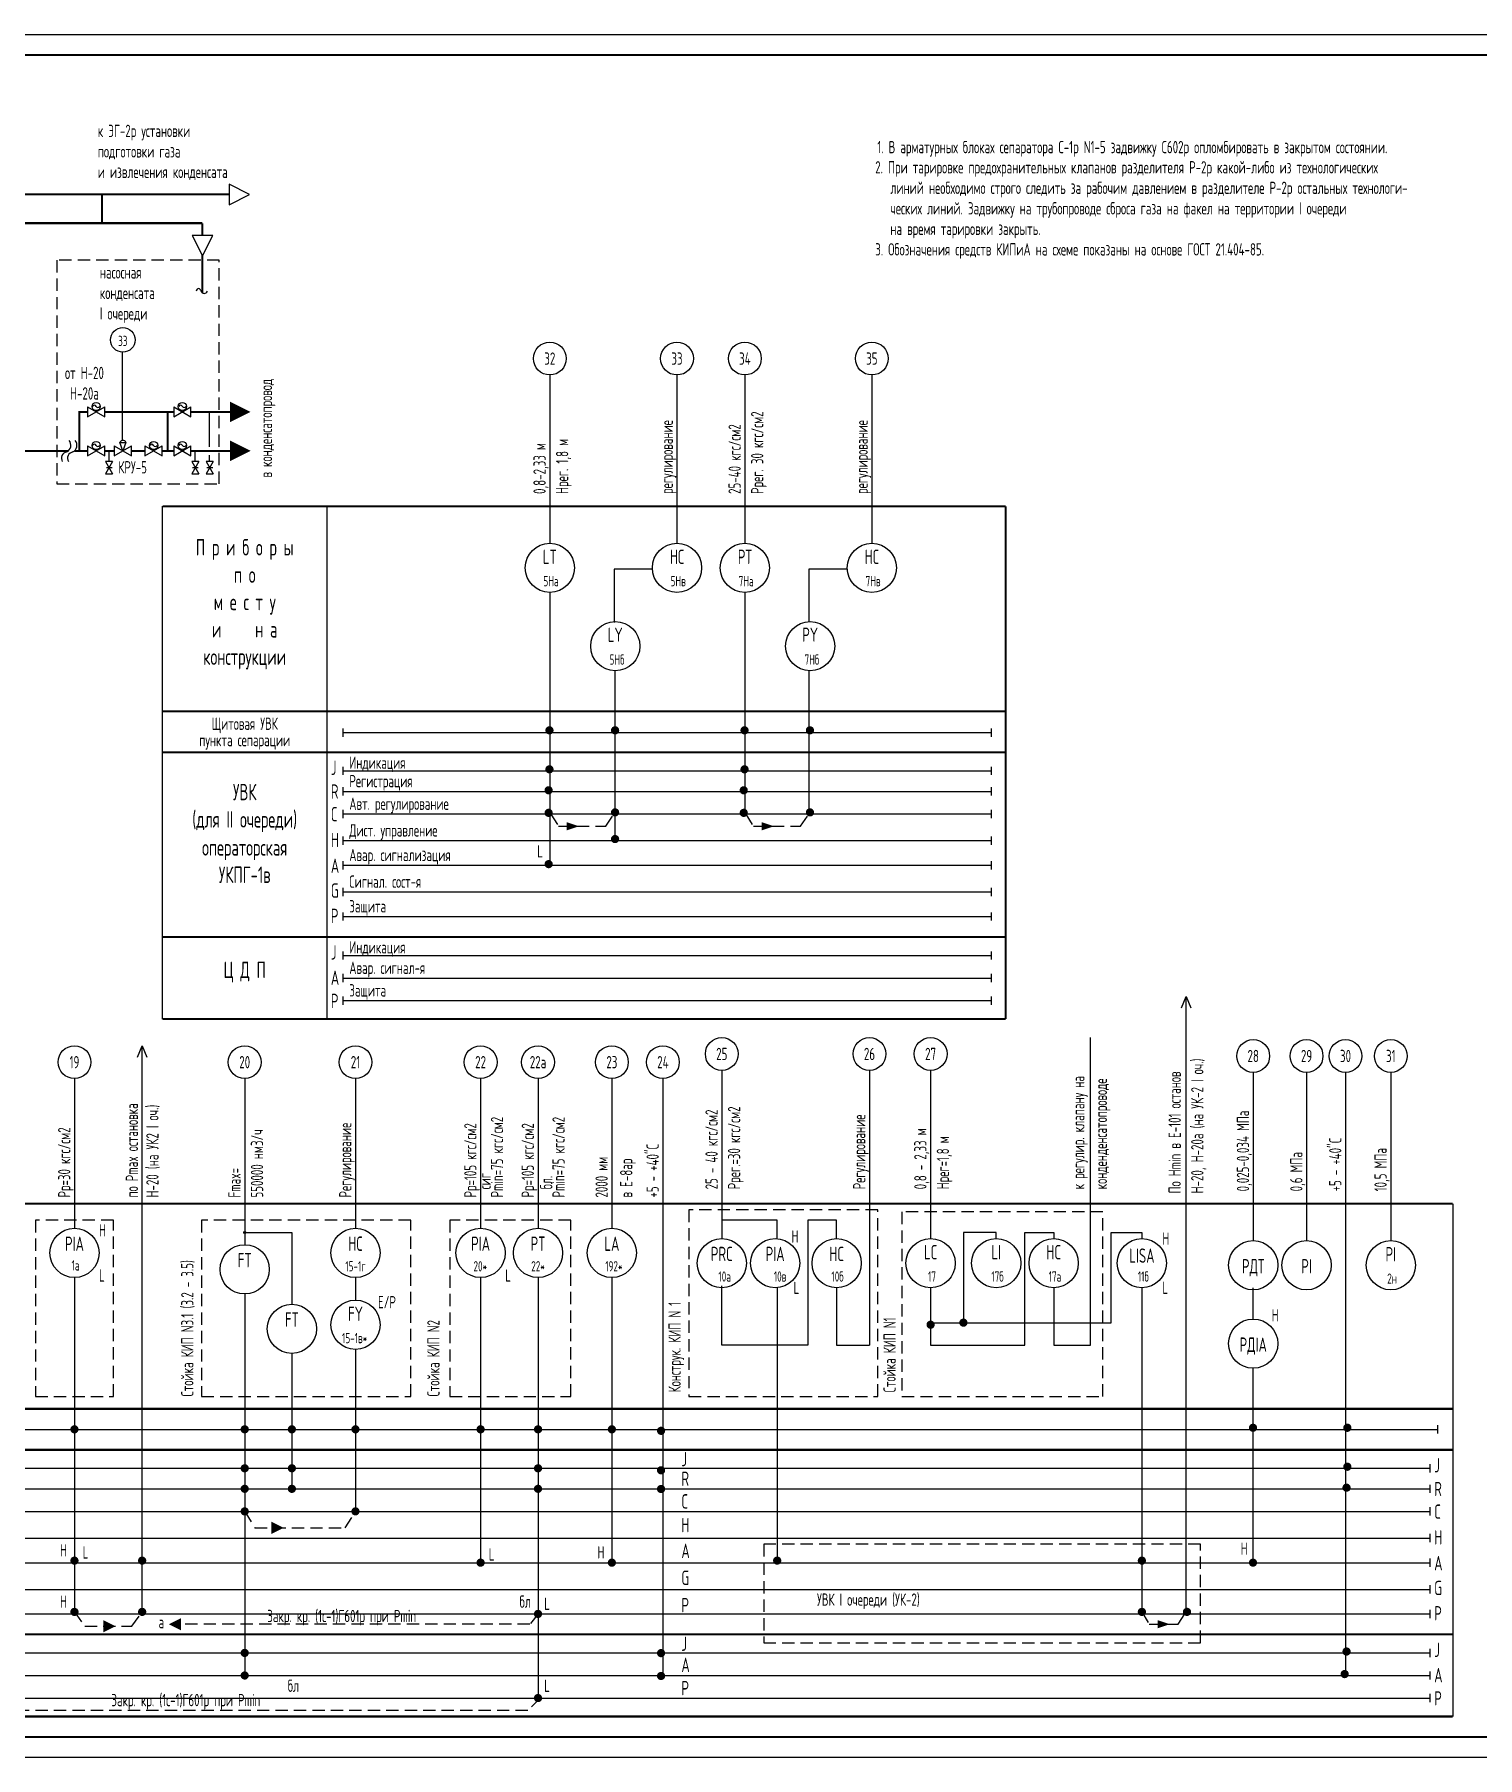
# Model space of a CAD drawing. Extents: x -1 to 1050, y 0 to 420.
# Drawn here: x 469.8 to 821.5, y 0 to 420 of the extents above; entities that cross this region are included whole.
import ezdxf
from ezdxf.enums import TextEntityAlignment as Align

# ---------------------------------------------------------------- set-up
doc = ezdxf.new("R2010")
doc.units = 0
doc.header["$LTSCALE"] = 12
doc.header["$MEASUREMENT"] = 0
doc.linetypes.add('HIDDEN', pattern=[0.375, 0.25, -0.125])
doc.layers.get('0').update_dxf_attribs({"linetype": 'CONTINUOUS'})
doc.layers.add('KIP', color=5, linetype='CONTINUOUS')
doc.styles.add('ESKD', font='eskd_u.shx', dxfattribs={"width": 0.8, "height": 3})

# ---------------------------------------------------------------- blocks, each defined once
blk = doc.blocks.new('A139')
at = {"color": 7}
for p, q in [((0, 0), (-5, 2.5)), ((-5, 2.5), (-5, -2.5)), ((-5, -2.5), (0, 0))]:
    blk.add_line(p, q, dxfattribs=at)
blk = doc.blocks.new('A246')
for p, q in [((0.02, 1.24), (4.22, -1.21)), ((0.02, -1.21), (4.22, 1.24)), ((0.02, 1.24), (0.02, -1.21)), ((2.12, 0.02), (1.37, 2.07)), ((1.37, 2.07), (2.86, 2.07)), ((2.86, 2.07), (2.1, 0)), ((4.22, -1.21), (4.22, 1.24))]:
    blk.add_line(p, q)
blk.add_arc((2.12, 1.7), 0.833, 26.2889, 153.7111)
blk = doc.blocks.new('A245')
for p, q in [((0, 1.23), (0, -1.23)), ((0, -1.23), (4.2, 1.23)), ((0, 1.23), (4.2, -1.23)), ((2.1, 0), (2.1, 0.32)), ((4.2, -1.23), (4.2, 1.23))]:
    blk.add_line(p, q)
blk.add_circle((2.1, 1.32), 1)
for centre, radius, start, end in [((1.68, 1.14), 0.468, 22.4912, 157.5088), ((2.53, 1.49), 0.454, 202.4912, 337.5088)]:
    blk.add_arc(centre, radius, start, end)
blk = doc.blocks.new('A111')
for p, q in [((0.9, 1.15), (5.1, -1.3)), ((0.9, -1.3), (5.1, 1.15)), ((0.9, 1.15), (0.9, -1.3)), ((5.1, -1.3), (5.1, 1.15))]:
    blk.add_line(p, q)
blk = doc.blocks.new('A142')
at = {"color": 7}
blk.add_lwpolyline([(-4.92, 0, 5, 0, 0), (0.08, 0, 0, 0, 0)], format="xyseb", dxfattribs=at)

msp = doc.modelspace()

# ---------------------------------------------------------------- linework, layer by layer
at = {"linetype": 'Continuous'}
for p, q in [((0, 420), (1050.5, 420)), ((512.44, 319.48), (512.44, 328)), ((487.94, 315.87), (487.94, 318.5)), ((508.94, 315.87), (508.94, 318.5)), ((512.44, 315.87), (512.44, 317.45)), ((488.69, 314.4), (487.29, 314.4)), ((509.69, 314.4), (508.29, 314.4)), ((513.19, 314.4), (511.79, 314.4)), ((1050.5, 0), (0, 0))]:
    msp.add_line(p, q, dxfattribs=at)
at = {"linetype": 'HIDDEN'}
for p, q in [((514.81, 365), (475.19, 365)), ((475.19, 365), (475.19, 310.5)), ((514.81, 310.5), (514.81, 365)), ((475.19, 310.5), (514.81, 310.5))]:
    msp.add_line(p, q, dxfattribs=at)
at = {"linetype": 'Continuous', "const_width": 0.5}
msp.add_lwpolyline([(20, 5), (20, 415), (1045.5, 415), (1045.5, 5)], close=True, dxfattribs=at)
for points in [[(417, 381), (486.19, 381), (486.19, 374)], [(486.19, 381), (517.19, 381)], [(411.5, 374), (510.69, 374)], [(510.69, 374), (510.69, 371)], [(510.69, 366.5), (510.69, 357.02)], [(482.69, 328), (480.69, 328), (480.69, 318.5)], [(486.89, 328), (503.69, 328)], [(502.19, 318.5), (502.19, 328)], [(507.89, 328), (517.83, 328)], [(375, 318.5), (478.03, 318.5)], [(479.53, 318.5), (482.65, 318.5)], [(486.84, 318.5), (489.15, 318.5)], [(493.35, 318.5), (496.63, 318.5)], [(500.83, 318.5), (503.69, 318.5)], [(507.82, 318.5), (517.83, 318.5)]]:
    msp.add_lwpolyline(points, dxfattribs=at)
at = {"linetype": 'Continuous'}
for centre, radius, start, end in [((509.76, 357.48), 0.576, 1.274, 187.8879), ((511.12, 357.71), 0.816, 195.5209, 341.1045), ((476.82, 319.84), 1.8, 296.6242, 40.224), ((478.32, 319.84), 1.8, 296.6242, 40.224), ((477.83, 316.72), 1.52, 97.74, 212.3074), ((479.33, 316.72), 1.52, 97.74, 212.3074)]:
    msp.add_arc(centre, radius, start, end, dxfattribs=at)
at = {"layer": 'KIP', "linetype": 'Continuous'}
for p, q in [((491.19, 321), (491.19, 342.5)), ((595.37, 337), (595.37, 296)), ((626.37, 337), (626.37, 296)), ((642.92, 337), (642.92, 296)), ((673.87, 337), (673.87, 296)), ((501, 180), (501, 305)), ((541, 305), (541, 180)), ((620.15, 289.69), (611.02, 289.69)), ((611.02, 289.69), (611.02, 276.65)), ((658.52, 289.69), (658.52, 276.88)), ((667.65, 289.69), (658.52, 289.69)), ((595.37, 284), (595.37, 217.5)), ((642.92, 284), (642.92, 230)), ((611.33, 223.5), (611.33, 264.89)), ((658.52, 264.9), (658.52, 230)), ((545, 248.83), (545, 250.83)), ((545, 249.83), (703, 249.83)), ((703, 248.83), (703, 250.83)), ((545, 239.5), (545, 241.5)), ((545, 240.5), (703, 240.5)), ((703, 239.5), (703, 241.5)), ((545, 234.5), (545, 236.5)), ((545, 235.5), (703, 235.5)), ((703, 234.5), (703, 236.5)), ((545, 229), (545, 231)), ((703, 229), (703, 231)), ((545, 230), (703, 230)), ((545, 222.5), (545, 224.5)), ((545, 223.5), (703, 223.5)), ((703, 222.5), (703, 224.5)), ((545, 216.5), (545, 218.5)), ((703, 216.5), (703, 218.5)), ((545, 217.5), (703, 217.5)), ((545, 210), (545, 212)), ((545, 211), (703, 211)), ((703, 210), (703, 212)), ((545, 204), (545, 206)), ((703, 204), (703, 206)), ((545, 205), (703, 205)), ((545, 194.5), (545, 196.5)), ((545, 195.5), (703, 195.5)), ((703, 194.5), (703, 196.5)), ((545, 189), (545, 191)), ((545, 190), (703, 190)), ((703, 189), (703, 191)), ((545, 183.5), (545, 185.5)), ((703, 183.5), (703, 185.5)), ((749.35, 182.73), (750.5, 185.5)), ((750.5, 35.5), (750.5, 185.5)), ((750.5, 185.5), (751.65, 182.73)), ((545, 184.5), (703, 184.5)), ((494.85, 170.73), (496, 173.5)), ((496, 35), (496, 173.5)), ((496, 173.5), (497.15, 170.73)), ((727.19, 100.5), (727.19, 175.5)), ((479.5, 165.5), (479.5, 129)), ((521, 165.5), (521, 125)), ((548, 165.5), (548, 129)), ((578.5, 165.5), (578.5, 129)), ((592.5, 165.5), (592.5, 129)), ((610.5, 165.5), (610.5, 129)), ((622.94, 165.5), (622.94, 20)), ((637.29, 167.5), (637.29, 126.5)), ((673.29, 167.5), (673.29, 100.5)), ((688.19, 167.5), (688.19, 126.5)), ((766.83, 167), (766.83, 126)), ((779.83, 167), (779.83, 126)), ((789.33, 167), (789.33, 20)), ((800.37, 167), (800.37, 126)), ((815.45, 135), (815.45, 10)), ((650.79, 131), (637.29, 131)), ((650.79, 126.5), (650.79, 131)), ((665.29, 131), (658.29, 131)), ((658.29, 131), (658.29, 100.5)), ((665.29, 126.5), (665.29, 131)), ((521, 128), (532.5, 128)), ((532.5, 128), (532.5, 110.5)), ((704.19, 128), (696.19, 128)), ((696.19, 128), (696.19, 106)), ((704.19, 126.5), (704.19, 128)), ((711.19, 100.5), (711.19, 128)), ((711.19, 128), (718.19, 128)), ((718.19, 128), (718.19, 126.5)), ((732.19, 106), (732.19, 128)), ((732.19, 128), (739.69, 128)), ((739.69, 128), (739.69, 126.5)), ((479.5, 117), (479.5, 35)), ((548, 117), (548, 111.5)), ((578.5, 117), (578.5, 47.5)), ((592.5, 117), (592.5, 14.5)), ((610.5, 117), (610.5, 47.5)), ((637.29, 100.5), (637.29, 115)), ((650.79, 114.5), (650.79, 48)), ((665.29, 114.5), (665.29, 100.5)), ((688.19, 114.5), (688.19, 100.5)), ((718.19, 114.5), (718.19, 100.5)), ((739.69, 114.5), (739.69, 35.5)), ((766.83, 106.89), (766.83, 114.5)), ((521, 113), (521, 20)), ((688.19, 106), (732.19, 106)), ((532.5, 98.52), (532.5, 65.5)), ((548, 99.5), (548, 60)), ((658.29, 100.5), (637.29, 100.5)), ((665.29, 100.5), (673.29, 100.5)), ((688.19, 100.5), (711.19, 100.5)), ((718.19, 100.5), (727.19, 100.5)), ((766.83, 47.5), (766.83, 94.89)), ((250, 80), (592.5, 80)), ((592.5, 80), (811.82, 80)), ((811.82, 79), (811.82, 81)), ((809.95, 69.5), (809.95, 71.5)), ((67.5, 70.5), (809.95, 70.5)), ((67.5, 65.5), (809.95, 65.5)), ((809.95, 64.5), (809.95, 66.5)), ((67.5, 60), (809.95, 60)), ((809.95, 59), (809.95, 61)), ((67.5, 53.5), (809.95, 53.5)), ((809.95, 52.5), (809.95, 54.5)), ((67.5, 47.5), (809.95, 47.5)), ((809.95, 46.5), (809.95, 48.5)), ((809.95, 40), (809.95, 42)), ((67.5, 41), (809.95, 41)), ((67.5, 35), (809.95, 35)), ((809.95, 34), (809.95, 36)), ((67.5, 25.5), (809.95, 25.5)), ((809.95, 24.5), (809.95, 26.5)), ((809.95, 19), (809.95, 21)), ((67.5, 20), (809.95, 20)), ((67.5, 14.5), (809.95, 14.5)), ((809.95, 13.5), (809.95, 15.5))]:
    msp.add_line(p, q, dxfattribs=at)
at = {"layer": 'KIP', "linetype": 'HIDDEN'}
for p, q in [((595.65, 229.98), (597.5, 227)), ((597.5, 227), (609, 227)), ((609, 227), (611, 230)), ((643.15, 229.98), (645, 227)), ((645, 227), (656.5, 227)), ((656.5, 227), (658.5, 230)), ((489, 131), (470, 131)), ((470, 131), (470, 88)), ((489, 88), (489, 131)), ((561.5, 131), (510.5, 131)), ((510.5, 131), (510.5, 88)), ((561.5, 88), (561.5, 131)), ((600.5, 131), (571, 131)), ((571, 131), (571, 88)), ((600.5, 88), (600.5, 131)), ((675.29, 133.5), (629.29, 133.5)), ((629.29, 133.5), (629.29, 88)), ((675.29, 88), (675.29, 133.5)), ((730.19, 133), (681.19, 133)), ((681.19, 133), (681.19, 88)), ((730.19, 88), (730.19, 133)), ((470, 88), (489, 88)), ((510.5, 88), (561.5, 88)), ((571, 88), (600.5, 88)), ((629.29, 88), (675.29, 88)), ((681.19, 88), (730.19, 88)), ((521, 60), (523.5, 56)), ((545.5, 56), (548, 60)), ((523.5, 56), (545.5, 56)), ((754, 52), (647.5, 52)), ((647.5, 52), (647.5, 28)), ((754, 28), (754, 52)), ((479.5, 35.5), (482, 32)), ((493.5, 32), (496, 35.5)), ((592.5, 35), (590.5, 32.5)), ((739.65, 35.48), (741.5, 32.5)), ((748.5, 32.5), (750.5, 35.5)), ((482, 32), (493.5, 32)), ((590.5, 32.5), (504.5, 32.5)), ((741.5, 32.5), (748.5, 32.5)), ((647.5, 28), (754, 28)), ((593, 14.5), (590, 11.5)), ((590, 11.5), (281, 11.5))]:
    msp.add_line(p, q, dxfattribs=at)
at = {"layer": 'KIP', "linetype": 'Continuous', "const_width": 0.5}
for points in [[(501, 305), (706.5, 305)], [(706.5, 305), (706.5, 180)], [(501, 255), (706.5, 255)], [(501, 245), (706.5, 245)], [(501, 200), (706.5, 200)], [(501, 180), (706.5, 180)], [(23.5, 135), (815.45, 135)], [(23.5, 85), (815.45, 85)], [(23.5, 75), (815.45, 75)], [(23.5, 30), (815.45, 30)], [(23.5, 10), (815.45, 10)]]:
    msp.add_lwpolyline(points, dxfattribs=at)
at = {"layer": 'KIP', "linetype": 'Continuous', "const_width": 1}
for points in [[(594.78, 250.38, 1), (595.78, 250.38, 1)], [(610.78, 250.38, 1), (611.78, 250.38, 1)], [(642.34, 250.38, 1), (643.34, 250.38, 1)], [(658.28, 250.38, 1), (659.28, 250.38, 1)], [(594.78, 240.88, 1), (595.78, 240.88, 1)], [(642.34, 240.88, 1), (643.34, 240.88, 1)], [(594.58, 235.77, 1), (595.58, 235.77, 1)], [(642.14, 235.77, 1), (643.14, 235.77, 1)], [(594.58, 230.27, 1), (595.58, 230.27, 1)], [(610.78, 230.38, 1), (611.78, 230.38, 1)], [(642.14, 230.27, 1), (643.14, 230.27, 1)], [(658.28, 230.38, 1), (659.28, 230.38, 1)], [(610.78, 223.88, 1), (611.78, 223.88, 1)], [(594.58, 217.77, 1), (595.58, 217.77, 1)], [(687.69, 105.5, 1), (688.69, 105.5, 1)], [(695.69, 106, 1), (696.69, 106, 1)], [(479, 80, 1), (480, 80, 1)], [(520.5, 80, 1), (521.5, 80, 1)], [(532, 80, 1), (533, 80, 1)], [(547.5, 80, 1), (548.5, 80, 1)], [(610, 80, 1), (611, 80, 1)], [(766.28, 80.38, 1), (767.28, 80.38, 1)], [(789.28, 80.38, 1), (790.28, 80.38, 1)], [(520.5, 70.5, 1), (521.5, 70.5, 1)], [(532, 70.5, 1), (533, 70.5, 1)], [(789.28, 70.88, 1), (790.28, 70.88, 1)], [(520.5, 65.5, 1), (521.5, 65.5, 1)], [(532, 65.5, 1), (533, 65.5, 1)], [(789.08, 65.77, 1), (790.08, 65.77, 1)], [(520.5, 60, 1), (521.5, 60, 1)], [(547.5, 60, 1), (548.5, 60, 1)], [(479, 48, 1), (480, 48, 1)], [(495.5, 48, 1), (496.5, 48, 1)], [(610, 47.5, 1), (611, 47.5, 1)], [(650.29, 48, 1), (651.29, 48, 1)], [(739.19, 48, 1), (740.19, 48, 1)], [(766.28, 47.5, 1), (767.28, 47.5, 1)], [(479, 35.5, 1), (480, 35.5, 1)], [(495.5, 35.5, 1), (496.5, 35.5, 1)], [(739.19, 35.5, 1), (740.19, 35.5, 1)], [(750.19, 35.5, 1), (751.19, 35.5, 1)], [(520.5, 25.5, 1), (521.5, 25.5, 1)], [(789.08, 25.84, 1), (790.08, 25.84, 1)], [(520.5, 20, 1), (521.5, 20, 1)], [(788.62, 20.34, 1), (789.62, 20.34, 1)]]:
    msp.add_lwpolyline(points, format="xyb", close=True, dxfattribs=at)
at = {"layer": 'KIP', "linetype": 'HIDDEN'}
for points in [[(599.5, 227, 2, 0, 0), (602.5, 227, 0, 0, 0)], [(647, 227, 2, 0, 0), (650, 227, 0, 0, 0)], [(527.5, 56, 3, 0, 0), (530.5, 56, 0, 0, 0)], [(505.5, 32.5, 3, 0, 0), (502.5, 32.5, 0, 0, 0)], [(486.5, 32, 3, 0, 0), (489.5, 32, 0, 0, 0)], [(743.5, 32.5, 2, 0, 0), (746.5, 32.5, 0, 0, 0)]]:
    msp.add_lwpolyline(points, format="xyseb", dxfattribs=at)
at = {"layer": 'KIP', "linetype": 'HIDDEN', "const_width": 1}
for points in [[(578, 80, 1), (579, 80, 1)], [(592, 80, 1), (593, 80, 1)], [(621.99, 79.64, 1), (622.99, 79.64, 1)], [(592, 70.5, 1), (593, 70.5, 1)], [(621.99, 70.02, 1), (622.99, 70.02, 1)], [(592, 65.5, 1), (593, 65.5, 1)], [(621.99, 65.46, 1), (622.99, 65.46, 1)], [(578, 47.5, 1), (579, 47.5, 1)], [(592, 35, 1), (593, 35, 1)], [(621.99, 25.45, 1), (622.99, 25.45, 1)], [(621.99, 19.88, 1), (622.99, 19.88, 1)], [(592, 14.5, 1), (593, 14.5, 1)]]:
    msp.add_lwpolyline(points, format="xyb", close=True, dxfattribs=at)
at = {"layer": 'KIP', "linetype": 'Continuous'}
for centre, radius in [((491.29, 345.55), 3), ((595.37, 341), 4), ((626.37, 341), 4), ((642.92, 341), 4), ((673.87, 341), 4), ((595.37, 290), 6), ((626.37, 290), 6), ((642.92, 290), 6), ((673.87, 290), 6), ((611.33, 270.89), 6), ((658.83, 270.89), 6), ((479.5, 169.5), 4), ((521, 169.5), 4), ((548, 169.5), 4), ((578.5, 169.5), 4), ((592.5, 169.5), 4), ((610.5, 169.5), 4), ((622.94, 169.5), 4), ((637.29, 171.5), 4), ((673.29, 171.5), 4), ((688.19, 171.5), 4), ((766.83, 171), 4), ((779.83, 171), 4), ((789.33, 171), 4), ((800.37, 171), 4), ((479.5, 123), 6), ((521, 128), 0.25), ((548, 123), 6), ((578.5, 123), 6), ((592.5, 123), 6), ((610.5, 123), 6), ((637.29, 120.5), 6), ((650.29, 120.5), 6), ((665.29, 120.5), 6), ((688.19, 120.5), 6), ((704.19, 120.5), 6), ((718.19, 120.5), 6), ((739.69, 120.5), 6), ((766.83, 120), 6), ((779.83, 120), 6), ((800.37, 120), 6), ((521, 119), 6), ((532.5, 104.5), 6), ((548, 105.5), 6), ((766.83, 100.89), 6)]:
    msp.add_circle(centre, radius, dxfattribs=at)

# ---------------------------------------------------------------- block references
at = {"linetype": 'Continuous'}
for name, p in [('A139', (522.19, 381)), ('A245', (482.69, 328)), ('A245', (503.69, 328)), ('A142', (522.36, 328)), ('A245', (482.69, 318.5)), ('A246', (489.19, 318.5)), ('A245', (496.69, 318.5)), ('A245', (503.69, 318.5)), ('A142', (522.36, 318.5))]:
    msp.add_blockref(name, p, dxfattribs=at)
at = {"linetype": 'Continuous', "rotation": 270}
msp.add_blockref('A139', (510.69, 366), dxfattribs=at)
at = {"linetype": 'Continuous', "xscale": 0.7000000000000001, "yscale": 0.7000000000000001, "zscale": 0.7000000000000001, "rotation": 270}
for p in [(487.99, 316.5), (508.99, 316.5), (512.49, 316.5)]:
    msp.add_blockref('A111', p, dxfattribs=at)

# ---------------------------------------------------------------- texts
at = {"linetype": 'Continuous', "style": 'ESKD', "width": 0.8}
for s, p in [('к ЭГ-2р установки', (485.19, 395)), ('подготовки газа', (485.19, 390)), ('1. В арматурных блоках сепаратора С-1р N1-5 задвижку С602р опломбировать в закрытом состоянии.', (675.19, 391.04)), ('и извлечения конденсата', (485.19, 385)), ('3. Обозначения средств КИПиА на схеме показаны на основе ГОСТ 21.404-85.', (674.69, 366.12)), ('насосная', (485.69, 360.5)), ('конденсата', (485.69, 355.5)), ('I очереди', (485.69, 350.5)), ('от Н-20', (477.19, 336)), (' Н-20а', (477.19, 331)), ('КРУ-5', (490.19, 313))]:
    msp.add_text(s, height=3, dxfattribs=at).set_placement(p)
at = {"linetype": 'HIDDEN', "style": 'ESKD', "width": 0.8}
for s, p in [('2. При тарировке предохранительных клапанов разделителя Р-2р какой-либо из технологических', (674.69, 386.12)), ('   линий необходимо строго следить за рабочим давлением в разделителе Р-2р остальных технологи-', (674.69, 381.12)), ('   ческих линий. Задвижку на трубопроводе сброса газа на факел на территории I очереди', (674.69, 376.12)), ('   на время тарировки закрыть.', (674.69, 371.12))]:
    msp.add_text(s, height=3, dxfattribs=at).set_placement(p)
at = {"linetype": 'Continuous', "style": 'ESKD', "width": 0.8}
msp.add_text('в конденсатопровод', height=3, rotation=90, dxfattribs=at).set_placement((527.69, 312))
at = {"layer": 'KIP', "linetype": 'Continuous', "style": 'ESKD', "width": 0.8}
for s, height, p in [('33', 2.5, (491.29, 344.05)), ('32', 3, (595.37, 339.5)), ('33', 3, (626.37, 339.5)), ('34', 3, (642.92, 339.5)), ('35', 3, (673.87, 339.5)), ('П р и б о р ы', 4, (521, 293)), ('LT', 3.5, (595.37, 290.93)), ('НС', 3.5, (626.37, 290.93)), ('РТ', 3.5, (642.92, 290.93)), ('НС', 3.5, (673.87, 290.93)), ('п о', 4, (521, 286.33)), ('5Ha', 2.5, (595.67, 285.5)), ('5Hв', 2.5, (626.67, 285.5)), ('7Ha', 2.5, (643.23, 285.5)), ('7Hв', 2.5, (674.17, 285.5)), ('м е с т у', 4, (521, 279.67)), ('и     н а', 4, (521, 273)), ('LY', 3.5, (611.33, 271.94)), ('РY', 3.5, (658.83, 271.94)), ('конструкции', 4, (521, 266.33)), ('5Hб', 2.5, (611.75, 266.37)), ('7Hб', 2.5, (659.25, 266.37)), ('Щитовая УВК', 3, (521, 250.5)), ('пункта сепарации', 3, (521, 246.5)), ('УВК', 4, (521, 233.33)), ('(для II очереди)', 4, (521, 226.67)), ('операторская', 4, (521, 219.83)), ('УКПГ-1в', 4, (521, 213.17)), ('Ц Д П', 4, (521, 190)), ('25', 3, (637.29, 170)), ('26', 3, (673.29, 170)), ('27', 3, (688.19, 170)), ('28', 3, (766.83, 169.5)), ('29', 3, (779.83, 169.5)), ('30', 3, (789.33, 169.5)), ('31', 3, (800.37, 169.5)), ('19', 3, (479.5, 168)), ('20', 3, (521, 168)), ('21', 3, (548, 168)), ('22', 3, (578.5, 168)), ('22a', 3, (592.5, 168)), ('23', 3, (610.5, 168)), ('24', 3, (622.94, 168)), ('PIA', 3.5, (479.5, 123.5)), ('НС', 3.5, (548, 123.5)), ('PIA', 3.5, (578.5, 123.5)), ('PT', 3.5, (592.5, 123.5)), ('LA', 3.5, (610.5, 123.5)), ('FT', 3.5, (521, 119.5)), ('PRC', 3.5, (637.29, 121)), ('PIA', 3.5, (650.29, 121)), ('HC', 3.5, (665.29, 121)), ('LC', 3.5, (688.19, 121.43)), ('LI', 3.5, (704.19, 121.43)), ('HC', 3.5, (718.19, 121.43)), ('LISA', 3.5, (739.69, 120.6)), ('PI', 3.5, (800.37, 120.93)), ('1а', 2.5, (479.77, 118.71)), ('15-1г', 2.5, (548, 118.5)), ('20*', 2.5, (578.42, 118.5)), ('22*', 2.5, (592.5, 118.5)), ('192*', 2.5, (610.98, 118.5)), ('10а', 2.5, (638, 116)), ('10в', 2.5, (651.5, 116)), ('10б', 2.5, (665.5, 116)), ('17', 2.5, (688.53, 116)), ('17б', 2.5, (704.5, 116)), ('17а', 2.5, (718.5, 116)), ('11б', 2.5, (740.04, 116)), ('PДТ', 3.5, (766.83, 118)), ('PI', 3.5, (779.83, 118)), ('2н', 2.5, (800.67, 115.5)), ('FY', 3.5, (548, 106.42)), ('FT', 3.5, (532.5, 105)), ('15-1в*', 2.5, (547.79, 101)), ('PДIA', 3.5, (766.83, 98.89))]:
    msp.add_text(s, height=height, dxfattribs=at).set_placement(p, align=Align.CENTER)
for s, p in [('Ррег. 30 кгс/см2', (647.42, 308)), ('регулирование', (625.37, 308)), ('25-40 кгс/см2', (641.92, 308)), ('регулирование', (672.87, 308)), ('0,8-2,33 м', (594.37, 308)), ('Нрег. 1,8 м', (599.87, 308)), ('Н-20, Н-20а (на УК-2 I оч.)', (754.69, 137.5)), ('к регулир. клапану на', (725.69, 138.5)), ('конденденсатопроводе', (731.19, 138.5)), ('По Hmin в Е-101 останов', (749.19, 137.5)), ('по Pmax остановка', (495, 136.5)), ('Н-20 (на УК2 I оч.)', (500, 136.5)), ('Рmin=75 кгс/см2', (584, 136.5)), ('Рmin=75 кгс/см2', (599, 136.5)), ('25 - 40 кгс/см2', (636.29, 138.5)), ('Ррег.=30 кгс/см2', (641.79, 138.5)), ('Регулирование', (672.29, 138.5)), ('0,025-0,034 МПа', (765.83, 138)), ('Рр=30 кгс/см2', (478.5, 136.5)), ('550000 нм3/ч', (525.5, 136.5)), ('Регулирование', (547, 136.5)), ('Рр=105 кгс/см2', (577.5, 136.5)), ('Рр=105 кгс/см2', (591.5, 136.5)), ('0,8 - 2,33 м', (687.19, 138.5)), ('Нрег=1,8 м', (692.69, 138.5)), ('+5 - +40"C', (621.94, 136.5)), ('0,6 МПа', (778.83, 138)), ('+5 - +40"C', (788.33, 138)), ('10,5 МПа', (799.37, 138)), ('Fmax=', (520, 136.5)), ('2000 мм', (609.5, 136.5)), ('в Е-8ар', (615.5, 136.5)), ('Стойка КИП N3.1 (3.2 - 3.5)', (508.5, 88)), ('Стойка КИП N2', (568.5, 88))]:
    msp.add_text(s, height=3, rotation=90, dxfattribs=at).set_placement(p)
for s, height, p in [('Индикация', 3, (546.5, 241)), ('J', 3.5, (542, 239.5)), ('Регистрация', 3, (546.5, 236.5)), ('R', 3.5, (542, 233.71)), ('C', 3.5, (542, 228.19)), ('Авт. регулирование', 3, (546.5, 231)), ('Дист. управление', 3, (546.5, 224.5)), ('H', 3.5, (542, 221.91)), ('A', 3.5, (542, 215.62)), ('Авар. сигнализация', 3, (546.5, 218.5)), ('Сигнал. сост-я', 3, (546.5, 212)), ('G', 3.5, (542, 209.57)), ('P', 3.5, (542, 203.41)), ('Защита', 3, (546.5, 206)), ('J', 3.5, (542, 194.5)), ('Индикация', 3, (546.5, 196)), ('Авар. сигнал-я', 3, (546.5, 191)), ('A', 3.5, (542, 188.33)), ('P', 3.5, (542, 182.67)), ('Защита', 3, (546.5, 185.5)), ('H', 3, (485.5, 127)), ('L', 3, (485.5, 116)), ('L', 3, (584.5, 116)), ('E/P', 3, (553.5, 109.5)), ('J', 3.5, (627.45, 71)), ('J', 3.5, (810.95, 69.5)), ('R', 3.5, (627.45, 66.21)), ('C', 3.5, (627.45, 60.69)), ('R', 3.5, (810.95, 63.71)), ('C', 3.5, (810.95, 58.19)), ('H', 3.5, (627.45, 54.91)), ('H', 3.5, (810.95, 51.91)), ('H', 3, (476, 49)), ('L', 3, (481.5, 48.5)), ('L', 3, (580.5, 48)), ('H', 3, (607, 48.5)), ('A', 3.5, (627.45, 48.62)), ('A', 3.5, (810.95, 45.62)), ('G', 3.5, (627.45, 42.07)), ('G', 3.5, (810.95, 39.57)), ('H', 3, (476, 36.5)), ('L', 3, (594, 36)), ('P', 3.5, (627.45, 35.41)), ('P', 3.5, (810.95, 33.41)), ('J', 3.5, (627.45, 26)), ('J', 3.5, (810.95, 24.5)), ('A', 3.5, (627.45, 20.83)), ('A', 3.5, (810.95, 18.33)), ('L', 3, (594, 16)), ('P', 3.5, (627.45, 15.17)), ('P', 3.5, (810.95, 12.67))]:
    msp.add_text(s, height=height, dxfattribs=at).set_placement(p)
at = {"layer": 'KIP', "linetype": 'HIDDEN', "style": 'ESKD', "width": 0.8}
for s, p in [('L', (592.29, 219.4)), ('H', (654.29, 125.5)), ('H', (744.69, 125)), ('L', (654.79, 113)), ('L', (744.69, 113)), ('L', (744.69, 113)), ('H', (771.34, 106.28)), ('H', (763.79, 49.4)), ('бл', (588, 36.5)), ('УВК I очереди (УК-2)', (660.5, 37)), ('а', (500, 31.5)), ('Закр. кр. (1с-1)Г601р при Рmin', (526.5, 33)), ('бл', (531.5, 16)), ('Закр. кр. (1с-1)Г601р при Рmin', (488.5, 12.5))]:
    msp.add_text(s, height=3, dxfattribs=at).set_placement(p)
for s, p in [('сиг', (581, 138.5)), ('бл.', (596, 138.5)), ('Конструк. КИП N 1', (627.29, 89)), ('Стойка КИП N1', (679.69, 89))]:
    msp.add_text(s, height=3, rotation=90, dxfattribs=at).set_placement(p)

doc.saveas('drawing.dxf')
